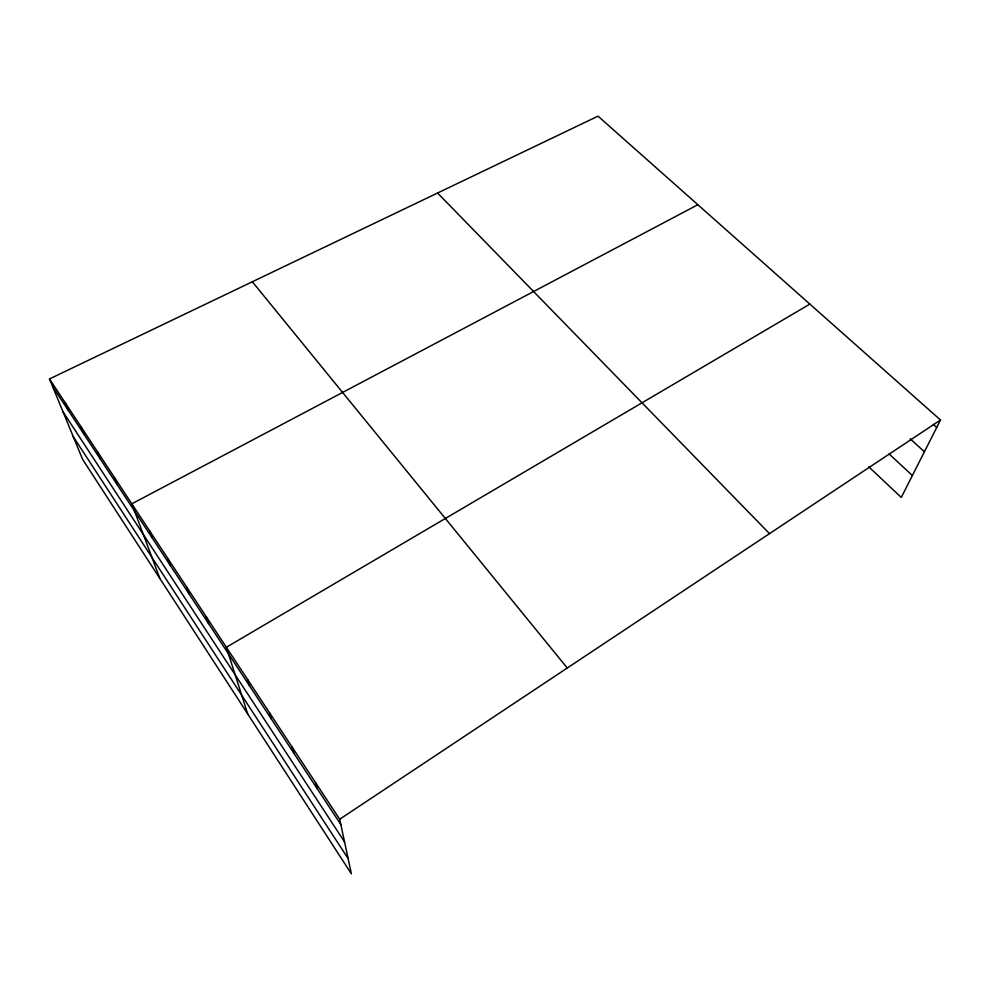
<?xml version="1.0" encoding="UTF-8"?>
<svg xmlns="http://www.w3.org/2000/svg" width="990" height="990" viewBox="0 0 990 990"><rect width="100%" height="100%" fill="white"/><g stroke="black" fill="none" stroke-linecap="round" stroke-linejoin="round"><path stroke-width="1.49" d="M49.5 378.935L339.694 819.237L351.4 873.848L82.603 459.36L49.5 378.935L598.022 116.152L940.5 420.007L901.284 497.45L868.75 466.797M339.694 819.237L940.5 420.007M809.857 304.103L226.351 647.274L247.673 713.889M697.851 204.732L131.806 503.823L159.91 578.581M933.323 424.425L936.726 427.47M910.119 438.768L924.413 451.762M889.032 453.89L912.384 475.534M437.58 193.013L769.502 533.635M252.339 281.754L567.282 668.015M52.68 386.669L340.832 824.583M63.075 411.902L344.545 841.884M73.223 436.59L348.134 858.602M65.093 402.596L68.199 410.256M81.106 426.888L84.125 434.462M97.552 451.848L100.485 459.311M114.444 477.477L117.278 484.828M149.663 530.9L152.262 538.003M168.015 558.756L170.503 565.711M186.9 587.404L189.251 594.223M206.341 616.906L208.556 623.564M247.611 679.524L249.529 685.823M269.54 712.8L271.285 718.876M292.174 747.141L293.733 752.994M315.55 782.595L316.899 788.213"/></g></svg>
